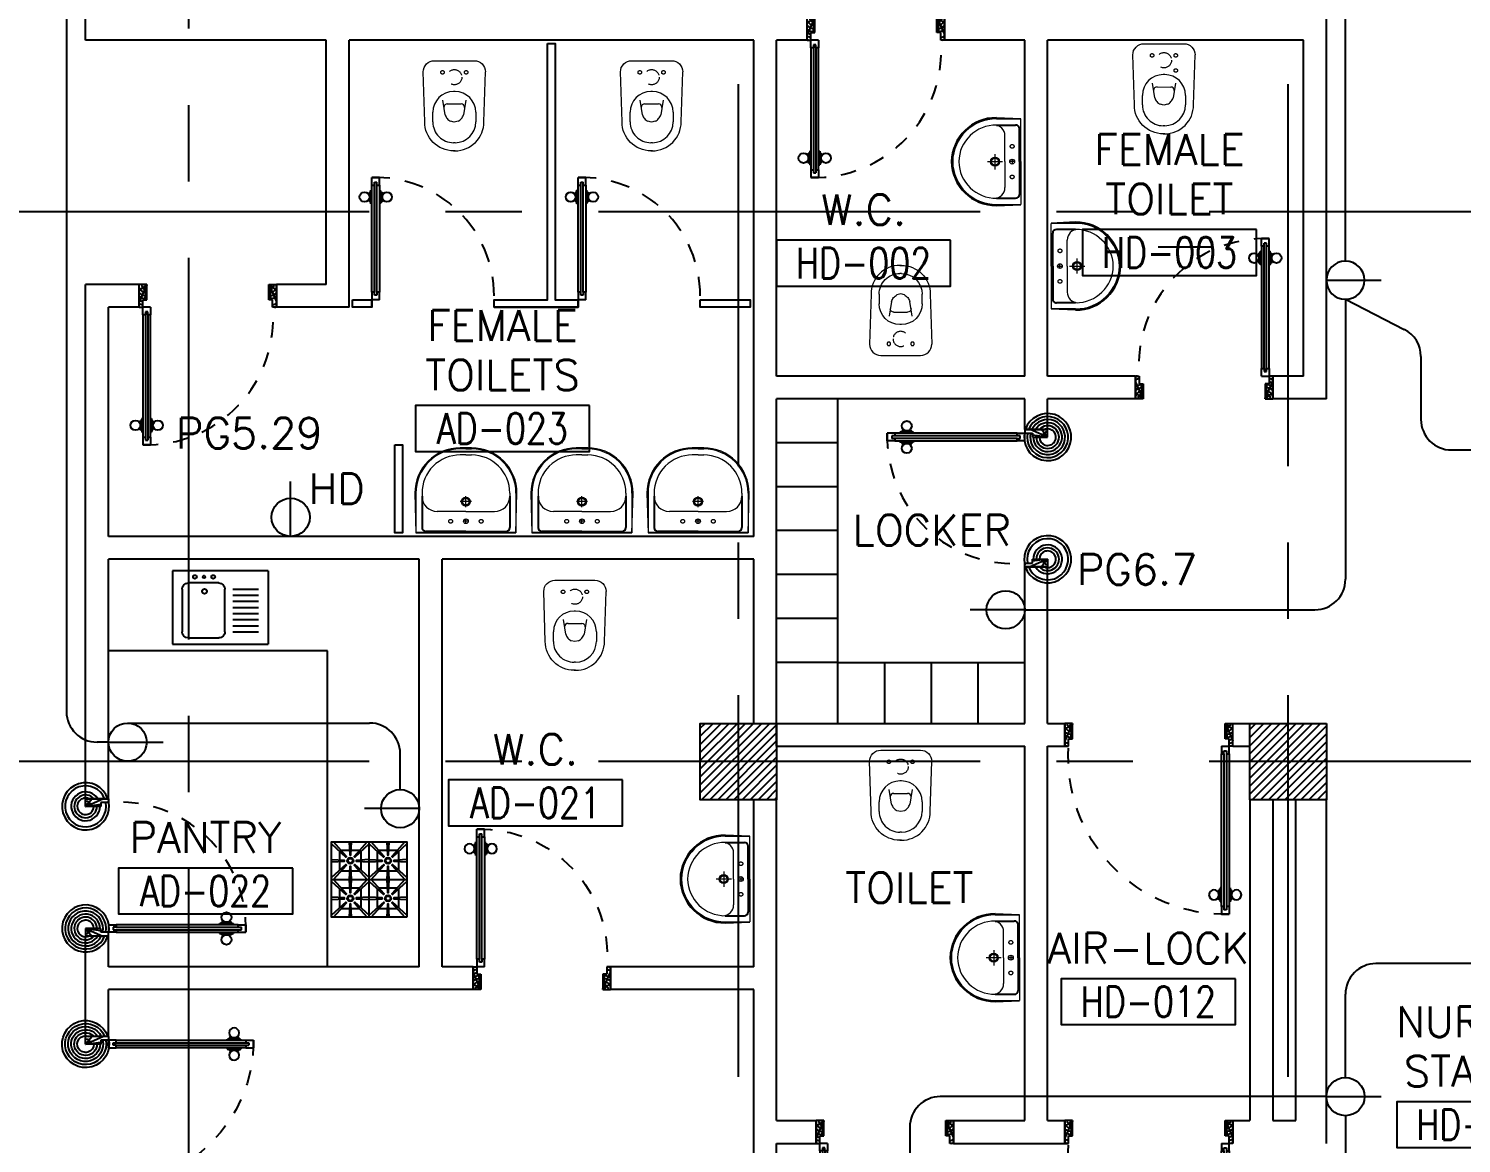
# Model space of a CAD drawing. Extents: x 0 to 93.3, y -13.5 to 76.8.
# Drawn here: x 58.37 to 67.75, y 10.1 to 17.4 of the extents above; entities that cross this region are included whole.
import ezdxf
from ezdxf.enums import TextEntityAlignment as Align

# ---------------------------------------------------------------- set-up
doc = ezdxf.new("R2010")
doc.units = 0
doc.header["$MEASUREMENT"] = 0
for name, pattern in [('CENTERX2', [4, 2.5, -0.5, 0.5, -0.5]), ('DASHED', [0.75, 0.5, -0.25]), ('HIDDEN', [0.375, 0.25, -0.125]), ('HIDDEN2', [0.1875, 0.125, -0.0625])]:
    doc.linetypes.add(name, pattern=pattern)
doc.layers.get('0').update_dxf_attribs({"color": 11, "linetype": 'CONTINUOUS'})
for name, color, linetype in [('A-FURN-W', 11, 'CONTINUOUS'), ('A-JEERI', 11, 'CONTINUOUS'), ('AXES', 11, 'CENTERX2'), ('COL', 11, 'CONTINUOUS'), ('DOOR', 11, 'CONTINUOUS'), ('DOOR-DIM', 11, 'CONTINUOUS'), ('E-CLINE', 4, 'CONTINUOUS'), ('E-PANELBX', 3, 'CONTINUOUS'), ('E-SOCKETS', 4, 'CONTINUOUS'), ('E-TRXT', 4, 'CONTINUOUS'), ('FIX', 11, 'CONTINUOUS'), ('HAT', 11, 'CONTINUOUS'), ('K-FUR', 11, 'CONTINUOUS'), ('Locker', 11, 'CONTINUOUS'), ('PART', 11, 'CONTINUOUS'), ('RM-BOX', 11, 'CONTINUOUS'), ('RM-NAME', 11, 'CONTINUOUS'), ('RM-NO', 11, 'CONTINUOUS'), ('TEXT', 11, 'CONTINUOUS'), ('WALL', 11, 'CONTINUOUS')]:
    doc.layers.add(name, color=color, linetype=linetype)
doc.styles.add('ROMANS', font='ROMANS.shx', dxfattribs={"width": 0.6})

# ---------------------------------------------------------------- blocks, each defined once
blk = doc.blocks.new('WC')
at = {"layer": 'FIX', "lineweight": 20}
for p, q in [((475, 140.8), (538, 140.8)), ((339, 4.8), (339, -4.8)), ((394.8, 75.7), (490.4, 60.1)), ((533.7, 24.2), (539.5, 0)), ((539.5, 0), (533.7, -24.2)), ((674, 4.8), (674, -4.8)), ((490.4, -60.1), (394.8, -75.7)), ((538, -140.8), (475, -140.8)), ((213.2, -203.8), (210, -203.8))]:
    blk.add_line(p, q, dxfattribs=at)
at = {"layer": 'FIX', "linetype": 'Continuous', "lineweight": 20}
blk.add_line((420.1, -47.3), (420.4, 44.6), dxfattribs=at)
at = {"layer": 'FIX', "lineweight": 20}
for points in [[(210, -203.8, -0.414214), (137, -130.8), (137, 0), (137, 130.8, -0.414214), (210, 203.8)], [(727, -4.8), (727, 4.8, 0.414214), (538, 193.8), (210, 203.8)], [(727, 4.8), (727, -4.8, -0.414214), (538, -193.8), (210, -203.8)]]:
    blk.add_lwpolyline(points, format="xyb", dxfattribs=at)
at = {"layer": 'FIX', "linetype": 'HIDDEN2', "lineweight": 20, "ltscale": 0.3}
blk.add_circle((245, 0), 49.8, dxfattribs=at)
at = {"layer": 'FIX', "linetype": 'HIDDEN', "lineweight": 20, "ltscale": 0.05}
for centre in [(213.2, 77.5), (213.2, -77.5)]:
    blk.add_circle(centre, 11.6, dxfattribs=at)
at = {"layer": 'FIX', "lineweight": 20}
for centre, radius, start, end in [((475, 4.8), 136, 90, 180), ((538, 4.8), 136, 360, 90), ((464.4, -17.6), 82, 51.07583, 71.50405), ((473, -6.9), 68.2, 27.15318, 51.07583), ((475, -4.8), 136, 180, 270), ((464.4, 17.6), 82, 288.49595, 308.92417), ((473, 6.9), 68.2, 308.92417, 332.84682), ((538, -4.8), 136, 270, 0)]:
    blk.add_arc(centre, radius, start, end, dxfattribs=at)
at = {"layer": 'FIX', "linetype": 'Continuous', "lineweight": 20}
for centre, start, end in [((442.7, 45.5), 88.38785, 182.33379), ((442.4, -45.6), 177.66621, 271.61215)]:
    blk.add_arc(centre, 22.3, start, end, dxfattribs=at)
blk = doc.blocks.new('DOOR90')
at = {"layer": 'DOOR', "color": 7, "linetype": 'ByBlock'}
for p, q in [((-150, 0), (0, 0)), ((-150, 0), (-150, -25)), ((0, -50), (-113.7, 0)), ((0, -50), (-40.1, 0)), ((0, -50), (0, 0)), ((-1000, -25), (-1050, -25)), ((-1050, -75), (-1050, -25)), ((-1050, -25), (-1050, -75)), ((-1000, -75), (-1050, -75)), ((-1000, -42), (-1020, -42)), ((-1020, -42), (-1020, -58)), ((-1000, -58), (-1020, -58)), ((-1000, -25), (-1000, -42)), ((-1000, -58), (-1000, -75)), ((-877.6, -17.8), (-967.6, -17.8)), ((-967.6, -25), (-967.6, -17.8)), ((-967.6, -75), (-967.6, -82.2)), ((-877.6, -82.2), (-967.6, -82.2)), ((-955, -8.8), (-890.2, -8.8)), ((-955, -17.8), (-955, -8.8)), ((-955, -17.8), (-890.2, -17.8)), ((-955, -82.2), (-890.2, -82.2)), ((-955, -82.2), (-955, -91.2)), ((-955, -91.2), (-890.2, -91.2)), ((-890.2, -17.8), (-890.2, -8.8)), ((-890.2, -82.2), (-890.2, -91.2)), ((-877.6, -25), (-877.6, -17.8)), ((-877.6, -75), (-877.6, -82.2)), ((-200, -25), (-150, -25)), ((-200, -42), (-200, -25)), ((-180, -42), (-200, -42)), ((-200, -58), (-180, -58)), ((-200, -75), (-200, -58)), ((-150, -75), (-200, -75)), ((-180, -58), (-180, -42)), ((-150, -25), (-100, -25)), ((-150, -75), (-150, -25)), ((-100, -25), (-100, -50)), ((0, -50), (-100, -36.6)), ((-100, -50), (0, -50)), ((-150, -875), (-100, -875)), ((-150, -900), (-150, -875)), ((-150, -900), (0, -900)), ((0, -900), (-150, -900)), ((0, -850), (-113.7, -900)), ((-100, -875), (-100, -850)), ((0, -850), (-100, -863.4)), ((-100, -850), (0, -850)), ((0, -850), (-40.1, -900)), ((0, -850), (0, -900))]:
    blk.add_line(p, q, dxfattribs=at)
at = {"layer": 'DOOR', "linetype": 'ByBlock'}
for p, q in [((-200, -25), (-1000, -25)), ((-200, -42), (-1000, -42)), ((-200, -58), (-1000, -58)), ((-1000, -75), (-200, -75))]:
    blk.add_line(p, q, dxfattribs=at)
at = {"layer": 'DOOR', "color": 7, "linetype": 'ByBlock'}
for centre in [(-922.6, 23.5), (-922.6, -123.5)]:
    blk.add_circle(centre, 32.4, dxfattribs=at)
for centre, radius, start, end in [((0, -50), 154.4, 161.10529, 166.28577), ((0, -50), 94.4, 148.01819, 180), ((0, -50), 134.4, 158.15985, 169.28002), ((0, -50), 114.4, 154.08384, 167.37743), ((0, -50), 74.4, 137.77643, 180), ((0, -50), 54.4, 113.20738, 180), ((0, -50), 34.4, 90, 180), ((0, -50), 14.4, 90, 180), ((0, -850), 154.4, 193.71423, 198.89471), ((0, -850), 134.4, 190.71998, 201.84015), ((0, -850), 94.4, 180, 211.98181), ((0, -850), 74.4, 180, 222.22357), ((0, -850), 54.4, 180, 246.79262), ((0, -850), 34.4, 180, 270), ((0, -850), 14.4, 180, 270)]:
    blk.add_arc(centre, radius, start, end, dxfattribs=at)
at = {"layer": 'DOOR', "linetype": 'HIDDEN', "ltscale": 0.5}
blk.add_arc((-222.2, -50), 828.2, 178.27012, 275.00304, dxfattribs=at)
blk = doc.blocks.new('RM1')
at = {"layer": 'RM-BOX'}
blk.add_lwpolyline([(569.9, -200), (-569.9, -200), (-569.9, -500), (569.9, -500)], close=True, dxfattribs=at)
at = {"layer": 'RM-NAME', "style": 'ROMANS'}
for tag, p in [('ROOMNAME1', (0, 323.8)), ('ROOMNAME2', (0, 0))]:
    blk.add_attdef(tag, text='', height=200, dxfattribs=at).set_placement(p, align=Align.MIDDLE)
at = {"layer": 'RM-NO', "style": 'ROMANS', "width": 0.8}
blk.add_attdef('ROOMNO', text='', height=200, dxfattribs=at).set_placement((0, -350), align=Align.MIDDLE)
blk = doc.blocks.new('*X53')
at = {"color": 0}
for p, q in [((235128.6, 17905.4), (235584.2, 18361)), ((235128.6, 17958.4), (235531.2, 18361)), ((235128.6, 18011.4), (235478.1, 18361)), ((235128.6, 18064.5), (235425.1, 18361)), ((235128.6, 18117.5), (235372.1, 18361)), ((235128.6, 18170.5), (235319, 18361)), ((235128.6, 18223.6), (235266, 18361)), ((235128.6, 18276.6), (235213, 18361)), ((235128.6, 18329.6), (235159.9, 18361)), ((235137.2, 17861), (235628.6, 18352.3)), ((235190.3, 17861), (235628.6, 18299.3)), ((235243.3, 17861), (235628.6, 18246.3)), ((235296.3, 17861), (235628.6, 18193.2)), ((235349.4, 17861), (235628.6, 18140.2)), ((235402.4, 17861), (235628.6, 18087.2)), ((235455.4, 17861), (235628.6, 18034.1)), ((235508.5, 17861), (235628.6, 17981.1)), ((235561.5, 17861), (235628.6, 17928.1)), ((235614.5, 17861), (235628.6, 17875))]:
    blk.add_line(p, q, dxfattribs=at)
blk = doc.blocks.new('*X63')
at = {"color": 0}
for p, q in [((238728.6, 17899.1), (239190.4, 18361)), ((238728.6, 17952.1), (239137.4, 18361)), ((238728.6, 18005.2), (239084.4, 18361)), ((238728.6, 18058.2), (239031.3, 18361)), ((238728.6, 18111.2), (238978.3, 18361)), ((238728.6, 18164.3), (238925.3, 18361)), ((238728.6, 18217.3), (238872.2, 18361)), ((238728.6, 18270.3), (238819.2, 18361)), ((238728.6, 18323.4), (238766.2, 18361)), ((238743.5, 17861), (239228.6, 18346.1)), ((238796.5, 17861), (239228.6, 18293)), ((238849.5, 17861), (239228.6, 18240)), ((238902.6, 17861), (239228.6, 18187)), ((238955.6, 17861), (239228.6, 18133.9)), ((239008.6, 17861), (239228.6, 18080.9)), ((239061.7, 17861), (239228.6, 18027.9)), ((239114.7, 17861), (239228.6, 17974.8)), ((239167.7, 17861), (239228.6, 17921.8)), ((239220.8, 17861), (239228.6, 17868.8))]:
    blk.add_line(p, q, dxfattribs=at)
blk = doc.blocks.new('COL50')
at = {"layer": 'COL'}
blk.add_lwpolyline([(-250, 250), (-250, -250), (250, -250), (250, 250)], close=True, dxfattribs=at)
blk = doc.blocks.new('LAV1')
at = {"layer": 'FIX', "linetype": 'ByBlock', "ltscale": 0.3}
for p, q in [((-287, 210), (-280, 50)), ((-240, 210), (-240, 85)), ((240, 210), (240, 85)), ((287, 210), (280, 50)), ((0, 60), (-215, 60)), ((0, 60), (215, 60))]:
    blk.add_line(p, q, dxfattribs=at)
at = {"layer": 'FIX', "linetype": 'Continuous', "lineweight": 20}
for p, q in [((-280, 210), (-280, 50)), ((280, 210), (280, 50)), ((0, 155), (-170, 155)), ((0, 155), (170, 155)), ((0, 50), (-280, 50)), ((0, 50), (-247.3, 50)), ((0, 50), (280, 50)), ((0, 50), (247.3, 50))]:
    blk.add_line(p, q, dxfattribs=at)
at = {"layer": 'FIX', "linetype": 'DASHED', "lineweight": 20, "ltscale": 0.05}
for p, q in [((49.5, 220), (-50.5, 220)), ((-0.5, 170), (-0.5, 270)), ((-0.5, 170), (-0.5, 270))]:
    blk.add_line(p, q, dxfattribs=at)
at = {"layer": 'FIX', "lineweight": 20}
for p, q in [((15.6, 107.5), (-15.5, 107.5)), ((0, 92), (0, 123))]:
    blk.add_line(p, q, dxfattribs=at)
for centre, radius in [((-0.5, 220), 29.5), ((-0.5, 220), 22.5), ((0, 107.5), 15.5)]:
    blk.add_circle(centre, radius, dxfattribs=at)
at = {"layer": 'FIX', "linetype": 'HIDDEN', "lineweight": 20, "ltscale": 0.05}
for centre in [(-100, 107.5), (100, 107.5)]:
    blk.add_circle(centre, 12.4, dxfattribs=at)
at = {"layer": 'FIX', "linetype": 'ByBlock', "ltscale": 0.3}
for centre, radius, start, end in [((5.1, 212), 292.1, 90.99638, 180.39035), ((-5.1, 212), 292.1, 359.60965, 89.00362), ((-215, 85), 25, 180, 270), ((215, 85), 25, 270, 0)]:
    blk.add_arc(centre, radius, start, end, dxfattribs=at)
at = {"layer": 'FIX', "linetype": 'Continuous', "lineweight": 20}
for centre, radius, start, end in [((5.1, 212), 285.1, 91.02017, 180.39998), ((-5.1, 212), 285.1, 359.60002, 88.97983), ((5.1, 212), 245.1, 91.18134, 180.46566), ((-5.1, 212), 245.1, 359.53434, 88.81866), ((-170, 225), 70, 180, 270), ((170, 225), 70, 270, 0)]:
    blk.add_arc(centre, radius, start, end, dxfattribs=at)
blk = doc.blocks.new('DOOR1000')
at = {"layer": 'DOOR', "color": 7, "linetype": 'ByBlock'}
for p, q in [((-150, 0), (0, 0)), ((-150, 0), (-150, -25)), ((0, -50), (-113.7, 0)), ((0, -50), (-40.1, 0)), ((0, -50), (0, 0)), ((-1100, -25), (-1100, -75)), ((-1100, -75), (-1100, -25)), ((-1050, -25), (-1100, -25)), ((-1050, -75), (-1100, -75)), ((-1070, -42), (-1070, -58)), ((-1050, -42), (-1070, -42)), ((-1050, -58), (-1070, -58)), ((-1050, -25), (-1050, -42)), ((-1050, -58), (-1050, -75)), ((-1017.6, -25), (-1017.6, -17.8)), ((-927.6, -17.8), (-1017.6, -17.8)), ((-1017.6, -75), (-1017.6, -82.2)), ((-927.6, -82.2), (-1017.6, -82.2)), ((-1005, -17.8), (-1005, -8.8)), ((-1005, -8.8), (-940.2, -8.8)), ((-1005, -17.8), (-940.2, -17.8)), ((-1005, -82.2), (-1005, -91.2)), ((-1005, -82.2), (-940.2, -82.2)), ((-1005, -91.2), (-940.2, -91.2)), ((-940.2, -17.8), (-940.2, -8.8)), ((-940.2, -82.2), (-940.2, -91.2)), ((-927.6, -25), (-927.6, -17.8)), ((-927.6, -75), (-927.6, -82.2)), ((-200, -25), (-150, -25)), ((-200, -42), (-200, -25)), ((-180, -42), (-200, -42)), ((-200, -58), (-180, -58)), ((-200, -75), (-200, -58)), ((-150, -75), (-200, -75)), ((-180, -58), (-180, -42)), ((-150, -25), (-100, -25)), ((-150, -75), (-150, -25)), ((-100, -25), (-100, -50)), ((0, -50), (-100, -36.6)), ((-100, -50), (0, -50)), ((-150, -975), (-100, -975)), ((-150, -1000), (-150, -975)), ((-150, -1000), (0, -1000)), ((0, -1000), (-150, -1000)), ((0, -950), (-113.7, -1000)), ((-100, -975), (-100, -950)), ((0, -950), (-100, -963.4)), ((-100, -950), (0, -950)), ((0, -950), (-40.1, -1000)), ((0, -950), (0, -1000))]:
    blk.add_line(p, q, dxfattribs=at)
at = {"layer": 'DOOR', "linetype": 'ByBlock'}
for p, q in [((-200, -25), (-1050, -25)), ((-200, -42), (-1050, -42)), ((-200, -58), (-1050, -58)), ((-1050, -75), (-200, -75))]:
    blk.add_line(p, q, dxfattribs=at)
at = {"layer": 'DOOR', "color": 7, "linetype": 'ByBlock'}
for centre in [(-972.6, 23.5), (-972.6, -123.5)]:
    blk.add_circle(centre, 32.4, dxfattribs=at)
for centre, radius, start, end in [((0, -50), 154.4, 161.10529, 166.28577), ((0, -50), 94.4, 148.01819, 180), ((0, -50), 134.4, 158.15985, 169.28002), ((0, -50), 114.4, 154.08384, 167.37743), ((0, -50), 74.4, 137.77643, 180), ((0, -50), 54.4, 113.20738, 180), ((0, -50), 34.4, 90, 180), ((0, -50), 14.4, 90, 180), ((0, -950), 154.4, 193.71423, 198.89471), ((0, -950), 134.4, 190.71998, 201.84015), ((0, -950), 94.4, 180, 211.98181), ((0, -950), 74.4, 180, 222.22357), ((0, -950), 54.4, 180, 246.79262), ((0, -950), 34.4, 180, 270), ((0, -950), 14.4, 180, 270)]:
    blk.add_arc(centre, radius, start, end, dxfattribs=at)
at = {"layer": 'DOOR', "linetype": 'HIDDEN', "ltscale": 0.5}
blk.add_arc((-150, -25), 950, 180, 270, dxfattribs=at)
blk = doc.blocks.new('LAV-003')
at = {"layer": 'FIX', "linetype": 'ByBlock'}
blk.add_line((-327.5, -25), (327.5, -25), dxfattribs=at)
at = {"layer": 'FIX', "linetype": 'Continuous', "lineweight": 20}
for p, q in [((-327.5, -285), (-327.5, -25)), ((327.5, -285), (327.5, -25)), ((0, -165), (-187.5, -165)), ((0, -165), (187.5, -165)), ((-287.5, -285), (-287.5, -265)), ((287.5, -285), (287.5, -265)), ((0, -535), (-37.5, -535)), ((0, -535), (37.5, -535)), ((0, -575), (-37.5, -575)), ((0, -575), (37.5, -575))]:
    blk.add_line(p, q, dxfattribs=at)
at = {"layer": 'FIX', "linetype": 'ByBlock', "ltscale": 0.3}
for p, q in [((-287.5, -265), (-287.5, -60)), ((0, -35), (-262.5, -35)), ((0, -35), (262.5, -35)), ((287.5, -265), (287.5, -60))]:
    blk.add_line(p, q, dxfattribs=at)
at = {"layer": 'FIX', "lineweight": 20}
for p, q in [((0, -85.4), (0, -116.5)), ((-15.6, -100.9), (15.5, -100.9))]:
    blk.add_line(p, q, dxfattribs=at)
at = {"layer": 'FIX', "linetype": 'DASHED', "lineweight": 20, "ltscale": 0.04}
for p, q in [((-35.7, -230.5), (36.6, -230.5)), ((0, -193.9), (0, -266.1))]:
    blk.add_line(p, q, dxfattribs=at)
at = {"layer": 'FIX', "linetype": 'Continuous', "lineweight": 20}
blk.add_lwpolyline([(294.8, -25), (0, -25), (-327.5, -25), (-334.5, -285, 0.414214), (-37.5, -582), (0, -582), (37.5, -582, 0.414214), (334.5, -285), (327.5, -25), (0, -25)], format="xyb", dxfattribs=at)
at = {"layer": 'FIX', "linetype": 'HIDDEN', "lineweight": 20, "ltscale": 0.05}
for centre in [(-100, -100.9), (100, -100.9)]:
    blk.add_circle(centre, 12.4, dxfattribs=at)
at = {"layer": 'FIX', "lineweight": 20}
for centre, radius in [((0, -100.9), 15.5), ((0.5, -230), 29.5), ((0.5, -230), 22.5)]:
    blk.add_circle(centre, radius, dxfattribs=at)
at = {"layer": 'FIX', "linetype": 'ByBlock', "ltscale": 0.3}
for centre, start, end in [((-262.5, -60), 90, 180), ((262.5, -60), 0, 90)]:
    blk.add_arc(centre, 25, start, end, dxfattribs=at)
at = {"layer": 'FIX', "linetype": 'Continuous', "lineweight": 20}
for centre, radius, start, end in [((-187.5, -265), 100, 90, 180), ((187.5, -265), 100, 0, 90), ((-37.5, -285), 290, 180, 270), ((-37.5, -285), 250, 180, 270), ((37.5, -285), 290, 270, 0), ((37.5, -285), 250, 270, 0)]:
    blk.add_arc(centre, radius, start, end, dxfattribs=at)
blk = doc.blocks.new('A$C2B543BD4')
at = {"layer": 'DOOR', "color": 0, "linetype": 'ByBlock'}
for p, q in [((150, 1155.9), (0, 1155.9)), ((150, 1155.9), (0, 1155.9)), ((0, 1155.9), (150, 1155.9)), ((0, 1105.9), (0, 1155.9)), ((150, 1130.9), (100, 1130.9)), ((100, 1130.9), (100, 1105.9)), ((150, 1155.9), (150, 1130.9)), ((100, 1105.9), (0, 1105.9)), ((100, 105.9), (0, 105.9)), ((0, 105.9), (0, 55.9)), ((100, 80.9), (100, 105.9)), ((150, 130.9), (150, 80.9)), ((150, 130.9), (200, 130.9)), ((180, 113.9), (180, 97.9)), ((200, 113.9), (180, 113.9)), ((180, 97.9), (200, 97.9)), ((200, 130.9), (200, 113.9)), ((200, 97.9), (200, 80.9)), ((1077.6, 138.1), (1167.6, 138.1)), ((1077.6, 130.9), (1077.6, 138.1)), ((1155, 147.1), (1090.2, 147.1)), ((1090.2, 138.1), (1090.2, 147.1)), ((1155, 138.1), (1090.2, 138.1)), ((1155, 138.1), (1155, 147.1)), ((1167.6, 130.9), (1167.6, 138.1)), ((1200, 130.9), (1250, 130.9)), ((1200, 113.9), (1200, 130.9)), ((1200, 113.9), (1220, 113.9)), ((1200, 97.9), (1220, 97.9)), ((1200, 80.9), (1200, 97.9)), ((1220, 97.9), (1220, 113.9)), ((1250, 130.9), (1250, 80.9)), ((1250, 130.9), (1250, 80.9)), ((1250, 80.9), (1250, 130.9)), ((150, 55.9), (0, 55.9)), ((150, 80.9), (100, 80.9)), ((150, 55.9), (150, 80.9)), ((200, 80.9), (150, 80.9)), ((1077.6, 80.9), (1077.6, 73.7)), ((1077.6, 73.7), (1167.6, 73.7)), ((1155, 73.7), (1090.2, 73.7)), ((1090.2, 73.7), (1090.2, 64.7)), ((1155, 64.7), (1090.2, 64.7)), ((1155, 73.7), (1155, 64.7)), ((1167.6, 80.9), (1167.6, 73.7)), ((1200, 80.9), (1250, 80.9))]:
    blk.add_line(p, q, dxfattribs=at)
at = {"layer": 'DOOR', "color": 9, "linetype": 'ByBlock'}
for p, q in [((0, 1105.9), (113.7, 1155.9)), ((0, 1105.9), (40.1, 1155.9)), ((0, 1105.9), (100, 1119.3)), ((0, 105.9), (40.1, 55.9)), ((0, 105.9), (113.7, 55.9)), ((0, 105.9), (100, 92.6))]:
    blk.add_line(p, q, dxfattribs=at)
at = {"layer": 'DOOR', "linetype": 'ByBlock'}
for p, q in [((1200, 130.9), (200, 130.9)), ((200, 113.9), (1200, 113.9)), ((200, 97.9), (1200, 97.9)), ((200, 80.9), (1200, 80.9))]:
    blk.add_line(p, q, dxfattribs=at)
at = {"layer": 'DOOR', "color": 0, "linetype": 'ByBlock'}
for centre in [(1122.6, 179.5), (1122.6, 32.4)]:
    blk.add_circle(centre, 32.4, dxfattribs=at)
at = {"layer": 'DOOR', "color": 9, "linetype": 'ByBlock'}
for centre, radius, start, end in [((0, 1105.9), 34.4, 0, 90), ((0, 1105.9), 54.4, 0, 66.79262), ((0, 1105.9), 74.4, 0, 42.22357), ((0, 1105.9), 94.4, 0, 31.98181), ((0, 1105.9), 134.4, 10.71998, 21.84015), ((0, 1105.9), 154.4, 13.71423, 18.89471), ((0, 1105.9), 14.4, 0, 90), ((0, 105.9), 14.4, 270, 0), ((0, 105.9), 34.4, 270, 0), ((0, 105.9), 54.4, 293.20738, 0), ((0, 105.9), 74.4, 317.77643, 0), ((0, 105.9), 94.4, 328.01819, 0), ((0, 105.9), 114.4, 334.08384, 347.37743), ((0, 105.9), 134.4, 338.15985, 349.28002), ((0, 105.9), 154.4, 341.10529, 346.28577)]:
    blk.add_arc(centre, radius, start, end, dxfattribs=at)
at = {"layer": 'DOOR', "linetype": 'HIDDEN', "ltscale": 0.5}
blk.add_arc((222.7, 105.9), 1027.6, 358.60591, 94.05853, dxfattribs=at)
blk = doc.blocks.new('A$C68711307')
at = {"layer": 'A-FURN-W'}
for p, q in [((0, 0), (0, 0.6266)), ((0, 0.6266), (0.48, 0.6266)), ((0.12, 0.5634), (0.4, 0.5634)), ((0.48, 0.6266), (0.48, 0)), ((0.08, 0.3234), (0.08, 0.5234)), ((0.44, 0.5234), (0.44, 0.3234)), ((0.4, 0.2834), (0.12, 0.2834)), ((0.12, 0.232), (0.12, 0.0643)), ((0.16, 0.232), (0.16, 0.0643)), ((0.2, 0.232), (0.2, 0.0643)), ((0.24, 0.232), (0.24, 0.0643)), ((0.28, 0.232), (0.28, 0.0643)), ((0.32, 0.232), (0.32, 0.0643)), ((0.36, 0.232), (0.36, 0.0643)), ((0.4, 0.232), (0.4, 0.0643)), ((0, 0), (0.48, 0))]:
    blk.add_line(p, q, dxfattribs=at)
for centre, start_param, end_param in [((0.12, 0.5234), 5.497787, 7.068583), ((0.4, 0.5234), 3.926991, 5.497787), ((0.12, 0.3234), 0.785398, 2.356194), ((0.4, 0.3234), 2.356194, 3.926991)]:
    blk.add_ellipse(centre, major_axis=(-0.0283, 0.0283), ratio=1, start_param=start_param, end_param=end_param, dxfattribs=at)
at = {"layer": 'A-FURN-W', "extrusion": (0, 0, -1)}
for centre, major_axis in [((0.04, 0.4799), (-0.00849, 0.00849)), ((0.04, 0.4199), (-0.00566, 0.00566)), ((0.1344, 0.4174), (-0.0113, 0.0113))]:
    blk.add_ellipse(centre, major_axis=major_axis, ratio=1, dxfattribs=at)
blk.add_ellipse((0.04, 0.3599), major_axis=(-0.00849, 0.00849), ratio=1, start_param=6.283185307178246, end_param=12.56637061435783, dxfattribs=at)
blk = doc.blocks.new('RANGE')
at = {"layer": 'K-FUR'}
for p, q in [((0.45, 0.904), (0.45, 0)), ((0, 0.452), (0.9, 0.452))]:
    blk.add_line(p, q, dxfattribs=at)
for points in [[(-0.001, 0.879), (0.172, 0.723, 0.025175), (0.18, 0.73), (0.023, 0.903)], [(0.211, 0.904), (0.22, 0.747, 0.025175), (0.23, 0.747), (0.238, 0.904)], [(0.426, 0.904), (0.27, 0.73, 0.025175), (0.278, 0.723), (0.45, 0.88)], [(0.449, 0.879), (0.622, 0.723, 0.025175), (0.63, 0.73), (0.473, 0.903)], [(0.661, 0.904), (0.67, 0.747, 0.025175), (0.68, 0.747), (0.688, 0.904)], [(0.876, 0.904), (0.72, 0.73, 0.025175), (0.728, 0.723), (0.9, 0.88)], [(0, 0.664), (0.156, 0.672, 0.025175), (0.156, 0.683), (0, 0.691)], [(0.45, 0.691), (0.294, 0.683, 0.025175), (0.294, 0.673), (0.45, 0.665)], [(0.45, 0.664), (0.606, 0.672, 0.025175), (0.606, 0.683), (0.45, 0.691)], [(0.9, 0.691), (0.744, 0.683, 0.025175), (0.744, 0.673), (0.9, 0.665)], [(0.024, 0.452), (0.18, 0.625, 0.025175), (0.172, 0.633), (0, 0.476)], [(0.239, 0.452), (0.23, 0.609, 0.025175), (0.22, 0.609), (0.212, 0.452)], [(0.451, 0.477), (0.278, 0.633, 0.025175), (0.27, 0.625), (0.427, 0.453)], [(0.474, 0.452), (0.63, 0.625, 0.025175), (0.622, 0.633), (0.45, 0.476)], [(0.689, 0.452), (0.68, 0.609, 0.025175), (0.67, 0.609), (0.662, 0.452)], [(0.901, 0.477), (0.728, 0.633, 0.025175), (0.72, 0.625), (0.877, 0.453)], [(-0.001, 0.427), (0.172, 0.271, 0.025175), (0.18, 0.278), (0.023, 0.451)], [(0.211, 0.452), (0.22, 0.295, 0.025175), (0.23, 0.295), (0.238, 0.452)], [(0.426, 0.452), (0.27, 0.279, 0.025175), (0.278, 0.271), (0.45, 0.428)], [(0.449, 0.427), (0.622, 0.271, 0.025175), (0.63, 0.278), (0.473, 0.451)], [(0.661, 0.452), (0.67, 0.295, 0.025175), (0.68, 0.295), (0.688, 0.452)], [(0.876, 0.452), (0.72, 0.279, 0.025175), (0.728, 0.271), (0.9, 0.428)], [(0, 0.212), (0.156, 0.221, 0.025175), (0.156, 0.231), (0, 0.239)], [(0.024, 0), (0.18, 0.173, 0.025175), (0.172, 0.181), (0, 0.024)], [(0.451, 0.025), (0.278, 0.181, 0.025175), (0.27, 0.173), (0.427, 0.001)], [(0.45, 0.239), (0.294, 0.231, 0.025175), (0.294, 0.221), (0.45, 0.213)], [(0.45, 0.212), (0.606, 0.221, 0.025175), (0.606, 0.231), (0.45, 0.239)], [(0.474, 0), (0.63, 0.173, 0.025175), (0.622, 0.181), (0.45, 0.024)], [(0.901, 0.025), (0.728, 0.181, 0.025175), (0.72, 0.173), (0.877, 0.001)], [(0.9, 0.239), (0.744, 0.231, 0.025175), (0.744, 0.221), (0.9, 0.213)], [(0.239, 0), (0.23, 0.157, 0.025175), (0.22, 0.157), (0.212, 0)], [(0.689, 0), (0.68, 0.157, 0.025175), (0.67, 0.157), (0.662, 0)]]:
    blk.add_lwpolyline(points, format="xyb", dxfattribs=at)
blk.add_lwpolyline([(0, 0), (0, 0.904), (0.9, 0.904), (0.9, 0)], close=True, dxfattribs=at)
for points in [[(0.1, 0.686), (0.1, 0.788)], [(0.113, 0.804), (0.217, 0.804)], [(0.233, 0.804), (0.336, 0.804)], [(0.35, 0.789), (0.35, 0.686)], [(0.55, 0.686), (0.55, 0.788)], [(0.563, 0.804), (0.667, 0.804)], [(0.683, 0.804), (0.786, 0.804)], [(0.8, 0.789), (0.8, 0.686)], [(0.1, 0.567), (0.1, 0.67)], [(0.217, 0.552), (0.114, 0.552)], [(0.337, 0.552), (0.233, 0.552)], [(0.35, 0.67), (0.35, 0.568)], [(0.55, 0.567), (0.55, 0.67)], [(0.667, 0.552), (0.564, 0.552)], [(0.787, 0.552), (0.683, 0.552)], [(0.8, 0.67), (0.8, 0.568)], [(0.113, 0.352), (0.217, 0.352)], [(0.233, 0.352), (0.336, 0.352)], [(0.563, 0.352), (0.667, 0.352)], [(0.683, 0.352), (0.786, 0.352)], [(0.1, 0.234), (0.1, 0.336)], [(0.1, 0.115), (0.1, 0.218)], [(0.35, 0.337), (0.35, 0.234)], [(0.35, 0.218), (0.35, 0.116)], [(0.55, 0.234), (0.55, 0.336)], [(0.55, 0.115), (0.55, 0.218)], [(0.8, 0.337), (0.8, 0.234)], [(0.8, 0.218), (0.8, 0.116)], [(0.217, 0.1), (0.114, 0.1)], [(0.337, 0.1), (0.233, 0.1)], [(0.667, 0.1), (0.564, 0.1)], [(0.787, 0.1), (0.683, 0.1)]]:
    blk.add_lwpolyline(points, dxfattribs=at)
for centre, radius in [((0.225, 0.678), 0.0373), ((0.225, 0.678), 0.0273), ((0.675, 0.678), 0.0373), ((0.675, 0.678), 0.0273), ((0.225, 0.226), 0.0373), ((0.225, 0.226), 0.0273), ((0.675, 0.226), 0.0373), ((0.675, 0.226), 0.0273)]:
    blk.add_circle(centre, radius, dxfattribs=at)
blk = doc.blocks.new('Rang')
at = {"layer": 'FIX', "xscale": -0.6637168141592866, "yscale": 0.6637168141592866, "zscale": 0.6637168141592921, "rotation": 90}
blk.add_blockref('RANGE', (0.6, 0.597), dxfattribs=at)
blk = doc.blocks.new('S110')
at = {"layer": 'E-SOCKETS'}
blk.add_line((0, 0), (358.3, 0), dxfattribs=at)
blk.add_circle((125, 0), 125, dxfattribs=at)

msp = doc.modelspace()

# ---------------------------------------------------------------- linework, layer by layer
at = {"layer": 'AXES'}
for p, q in [((63.0195, -1.4643), (63.0195, 76.0748)), ((66.6195, -1.4643), (66.6195, 76.0748)), ((59.4195, 5.4), (59.4195, 64.22)), ((92.6023, 16.2), (22.7795, 16.2)), ((92.6023, 12.6), (22.7795, 12.6))]:
    msp.add_line(p, q, dxfattribs=at)
at = {"layer": 'COL'}
msp.add_lwpolyline([(63.2695, 12.85), (63.2695, 12.35), (62.7695, 12.35), (62.7695, 12.85)], close=True, dxfattribs=at)
at = {"layer": 'DOOR', "linetype": 'ByBlock'}
for p, q in [((60.6195, 16.425), (60.6695, 16.425)), ((60.6695, 16.425), (60.6195, 16.425)), ((60.6195, 16.375), (60.6195, 16.425)), ((60.6695, 16.375), (60.6695, 16.425)), ((61.9695, 16.425), (62.0195, 16.425)), ((62.0195, 16.425), (61.9695, 16.425)), ((61.9695, 16.375), (61.9695, 16.425)), ((62.0195, 16.375), (62.0195, 16.425)), ((60.6123, 16.33), (60.6033, 16.33)), ((60.6033, 16.33), (60.6033, 16.2652)), ((60.6195, 16.3426), (60.6123, 16.3426)), ((60.6123, 16.2526), (60.6123, 16.3426)), ((60.6123, 16.33), (60.6123, 16.2652)), ((60.6195, 15.675), (60.6195, 16.375)), ((60.6195, 16.375), (60.6365, 16.375)), ((60.6365, 16.395), (60.6525, 16.395)), ((60.6365, 16.375), (60.6365, 16.395)), ((60.6365, 15.675), (60.6365, 16.375)), ((60.6525, 16.375), (60.6525, 16.395)), ((60.6525, 15.675), (60.6525, 16.375)), ((60.6525, 16.375), (60.6695, 16.375)), ((60.6695, 16.375), (60.6695, 15.675)), ((60.6695, 16.3426), (60.6767, 16.3426)), ((60.6767, 16.2526), (60.6767, 16.3426)), ((60.6767, 16.33), (60.6857, 16.33)), ((60.6767, 16.33), (60.6767, 16.2652)), ((60.6857, 16.33), (60.6857, 16.2652)), ((61.9623, 16.33), (61.9533, 16.33)), ((61.9533, 16.33), (61.9533, 16.2652)), ((61.9695, 16.3426), (61.9623, 16.3426)), ((61.9623, 16.2526), (61.9623, 16.3426)), ((61.9623, 16.33), (61.9623, 16.2652)), ((61.9695, 15.675), (61.9695, 16.375)), ((61.9695, 16.375), (61.9865, 16.375)), ((61.9865, 16.395), (62.0025, 16.395)), ((61.9865, 16.375), (61.9865, 16.395)), ((61.9865, 15.675), (61.9865, 16.375)), ((62.0025, 16.375), (62.0025, 16.395)), ((62.0025, 15.675), (62.0025, 16.375)), ((62.0025, 16.375), (62.0195, 16.375)), ((62.0195, 16.375), (62.0195, 15.675)), ((62.0195, 16.3426), (62.0267, 16.3426)), ((62.0267, 16.2526), (62.0267, 16.3426)), ((62.0267, 16.33), (62.0357, 16.33)), ((62.0267, 16.33), (62.0267, 16.2652)), ((62.0357, 16.33), (62.0357, 16.2652)), ((60.6123, 16.2652), (60.6033, 16.2652)), ((60.6195, 16.2526), (60.6123, 16.2526)), ((60.6695, 16.2526), (60.6767, 16.2526)), ((60.6767, 16.2652), (60.6857, 16.2652)), ((61.9623, 16.2652), (61.9533, 16.2652)), ((61.9695, 16.2526), (61.9623, 16.2526)), ((62.0195, 16.2526), (62.0267, 16.2526)), ((62.0267, 16.2652), (62.0357, 16.2652)), ((60.6195, 15.675), (60.6195, 15.625)), ((60.6365, 15.675), (60.6195, 15.675)), ((60.6365, 15.655), (60.6365, 15.675)), ((60.6525, 15.675), (60.6525, 15.655)), ((60.6695, 15.675), (60.6525, 15.675)), ((60.6695, 15.625), (60.6695, 15.675)), ((61.9695, 15.675), (61.9695, 15.625)), ((61.9865, 15.675), (61.9695, 15.675)), ((61.9865, 15.655), (61.9865, 15.675)), ((62.0025, 15.675), (62.0025, 15.655)), ((62.0195, 15.675), (62.0025, 15.675)), ((62.0195, 15.625), (62.0195, 15.675)), ((60.6695, 15.625), (60.6195, 15.625)), ((60.6525, 15.655), (60.6365, 15.655)), ((62.0195, 15.625), (61.9695, 15.625)), ((62.0025, 15.655), (61.9865, 15.655))]:
    msp.add_line(p, q, dxfattribs=at)
for centre in [(60.571, 16.2976), (60.7181, 16.2976), (61.921, 16.2976), (62.0681, 16.2976)]:
    msp.add_circle(centre, 0.0324, dxfattribs=at)
at = {"layer": 'DOOR', "linetype": 'HIDDEN', "ltscale": 0.5}
for centre in [(60.6445, 15.6504), (61.9945, 15.6504)]:
    msp.add_arc(centre, 0.775, 359.97019, 91.84857, dxfattribs=at)
at = {"layer": 'E-CLINE'}
for p, q in [((58.6195, 18.6523), (58.6195, 12.9276)), ((66.9945, 15.8778), (66.9945, 18.5414)), ((66.9945, 15.6278), (66.9945, 13.794)), ((66.9945, 15.6278), (67.3802, 15.4305)), ((67.489, 15.2525), (67.489, 14.8408)), ((67.689, 14.6408), (71.5345, 14.6408)), ((64.8945, 13.594), (66.7945, 13.594)), ((59.0195, 12.8526), (60.6045, 12.8526)), ((58.8945, 12.7276), (58.8195, 12.7276)), ((60.8045, 12.4168), (60.8045, 12.6526)), ((69.3257, 11.277), (67.1945, 11.277)), ((66.9945, 10.531), (66.9945, 11.077)), ((66.8695, 10.406), (64.3415, 10.406)), ((66.9945, 10.281), (66.9945, 9.225))]:
    msp.add_line(p, q, dxfattribs=at)
at = {"layer": 'E-CLINE', "color": 4}
msp.add_line((64.1415, 10.206), (64.1415, 8.6937), dxfattribs=at)
at = {"layer": 'E-CLINE'}
for centre, start, end in [((67.289, 15.2525), 0, 62.89989), ((67.689, 14.8408), 180, 270), ((66.7945, 13.794), 270, 0), ((58.8195, 12.9276), 180, 270), ((60.6045, 12.6526), 0, 90), ((67.1945, 11.077), 90, 180), ((64.3415, 10.206), 90, 180)]:
    msp.add_arc(centre, 0.2, start, end, dxfattribs=at)
at = {"layer": 'E-PANELBX'}
for p, q in [((60.3295, 13.325), (58.8945, 13.325)), ((60.3295, 11.257), (60.3295, 13.325))]:
    msp.add_line(p, q, dxfattribs=at)
at = {"layer": 'E-SOCKETS'}
for p, q in [((65.7684, 15.9701), (66.1267, 15.9701)), ((64.8945, 13.594), (64.5362, 13.594)), ((58.8945, 12.7276), (59.2529, 12.7276)), ((60.9295, 12.2918), (60.5712, 12.2918)), ((66.8695, 10.406), (67.2279, 10.406))]:
    msp.add_line(p, q, dxfattribs=at)
for centre in [(64.7695, 13.594), (59.0195, 12.7276), (60.8045, 12.2918), (66.9945, 10.406)]:
    msp.add_circle(centre, 0.125, dxfattribs=at)
at = {"layer": 'FIX', "color": 1, "linetype": 'HIDDEN', "lineweight": 20, "ltscale": 0.05}
msp.add_circle((65.8835, 17.1258), 0.0116, dxfattribs=at)
at = {"layer": 'Locker'}
for p, q in [((63.6695, 12.85), (63.6695, 14.975)), ((63.6695, 14.6875), (63.2695, 14.6875)), ((63.6695, 14.4), (63.2695, 14.4)), ((63.6695, 14.1125), (63.2695, 14.1125)), ((63.6695, 13.825), (63.2695, 13.825)), ((63.6695, 13.5375), (63.2695, 13.5375)), ((63.6695, 13.25), (63.2695, 13.25)), ((63.6695, 13.25), (64.8945, 13.25)), ((63.9758, 13.25), (63.9758, 12.85)), ((64.282, 13.25), (64.282, 12.85)), ((64.5883, 13.25), (64.5883, 12.85))]:
    msp.add_line(p, q, dxfattribs=at)
at = {"layer": 'PART'}
for p, q in [((60.6195, 15.575), (60.6195, 15.625)), ((61.4195, 15.625), (61.7695, 15.625)), ((61.4195, 15.575), (61.4195, 15.625)), ((61.4195, 15.575), (61.9695, 15.575)), ((61.8195, 15.625), (61.9695, 15.625)), ((61.9695, 15.575), (61.9695, 15.625)), ((62.7695, 15.575), (62.7695, 15.625))]:
    msp.add_line(p, q, dxfattribs=at)
for points in [[(61.7695, 17.302), (61.8195, 17.302), (61.8195, 15.625), (61.9695, 15.625), (61.9695, 15.575), (61.4195, 15.575), (61.4195, 15.625), (61.7695, 15.625)], [(60.4925, 15.625), (60.6195, 15.625), (60.6195, 15.575), (60.4925, 15.575)], [(62.7695, 15.625), (63.0965, 15.625), (63.0965, 15.575), (62.7695, 15.575)], [(60.7695, 14.675), (60.8195, 14.675), (60.8195, 14.098), (60.7695, 14.098)]]:
    msp.add_lwpolyline(points, close=True, dxfattribs=at)
at = {"layer": 'WALL'}
for p, q in [((58.7445, 17.325), (58.7445, 17.675)), ((66.8695, 14.975), (66.8695, 17.625)), ((63.4695, 17.325), (63.4695, 17.475)), ((64.3695, 17.325), (64.3695, 17.475)), ((60.3195, 17.325), (58.7445, 17.325)), ((60.3195, 15.725), (60.3195, 17.325)), ((63.1195, 17.325), (60.4695, 17.325)), ((60.4695, 15.575), (60.4695, 17.325)), ((63.1195, 14.075), (63.1195, 17.325)), ((63.4695, 17.325), (63.2695, 17.325)), ((63.2695, 15.125), (63.2695, 17.325)), ((64.8945, 17.325), (64.3695, 17.325)), ((64.8945, 15.125), (64.8945, 17.325)), ((65.0445, 15.125), (65.0445, 17.325)), ((66.7195, 17.325), (65.0445, 17.325)), ((66.7195, 15.125), (66.7195, 17.325)), ((58.7445, 12.357), (58.7445, 15.725)), ((59.0945, 15.725), (58.7445, 15.725)), ((59.0945, 15.575), (59.0945, 15.725)), ((59.9945, 15.575), (59.9945, 15.725)), ((60.3195, 15.725), (59.9945, 15.725)), ((58.8945, 14.075), (58.8945, 15.575)), ((59.0945, 15.575), (58.8945, 15.575)), ((60.4695, 15.575), (59.9945, 15.575)), ((64.8945, 15.125), (63.2695, 15.125)), ((65.6195, 15.125), (65.0445, 15.125)), ((65.6195, 14.975), (65.6195, 15.125)), ((66.5195, 14.975), (66.5195, 15.125)), ((66.7195, 15.125), (66.5195, 15.125)), ((63.2695, 12.7), (63.2695, 14.975)), ((64.8945, 14.975), (63.2695, 14.975)), ((64.8945, 14.775), (64.8945, 14.975)), ((65.0445, 14.775), (65.0445, 14.975)), ((65.6195, 14.975), (65.0445, 14.975)), ((66.8695, 14.975), (66.5195, 14.975)), ((65.0445, 14.775), (64.8945, 14.775)), ((63.1195, 14.075), (58.8945, 14.075)), ((58.8945, 12.357), (58.8945, 13.925)), ((60.9295, 13.925), (58.8945, 13.925)), ((60.9295, 11.257), (60.9295, 13.925)), ((61.0795, 11.257), (61.0795, 13.925)), ((63.1195, 13.925), (61.0795, 13.925)), ((63.1195, 12.85), (63.1195, 13.925)), ((65.0445, 13.875), (64.8945, 13.875)), ((64.8945, 12.85), (64.8945, 13.875)), ((65.0445, 12.85), (65.0445, 13.875)), ((63.2695, 12.85), (64.8945, 12.85)), ((65.0445, 12.85), (65.157, 12.85)), ((65.157, 12.7), (65.157, 12.85)), ((66.257, 12.85), (66.3695, 12.85)), ((66.257, 12.7), (66.257, 12.85)), ((63.2695, 12.7), (64.8945, 12.7)), ((64.8945, 10.25), (64.8945, 12.7)), ((65.0445, 10.25), (65.0445, 12.7)), ((65.0445, 12.7), (65.157, 12.7)), ((66.257, 12.7), (66.3695, 12.7)), ((58.8945, 12.357), (58.7445, 12.357)), ((63.1195, 11.257), (63.1195, 12.35)), ((63.2695, 10.25), (63.2695, 12.35)), ((66.3695, 12.35), (66.3695, 10.25)), ((66.5195, 12.35), (66.5195, 10.25)), ((66.6695, 10.25), (66.6695, 12.35)), ((66.8695, 10.1), (66.8695, 12.35)), ((58.7445, 10.8), (58.7445, 11.457)), ((58.8945, 11.457), (58.7445, 11.457)), ((58.8945, 11.257), (58.8945, 11.457)), ((60.9295, 11.257), (58.8945, 11.257)), ((61.282, 11.257), (61.0795, 11.257)), ((61.282, 11.107), (61.282, 11.257)), ((62.182, 11.107), (62.182, 11.257)), ((63.1195, 11.257), (62.182, 11.257)), ((61.282, 11.107), (58.8945, 11.107)), ((58.8945, 10.8), (58.8945, 11.107)), ((63.1195, 11.107), (62.182, 11.107)), ((63.1195, 5.65), (63.1195, 11.107)), ((58.8945, 10.8), (58.7445, 10.8)), ((63.2695, 10.25), (63.5279, 10.25)), ((63.5279, 10.25), (63.5279, 10.1)), ((64.4279, 10.25), (64.4279, 10.1)), ((64.4279, 10.25), (64.8945, 10.25)), ((64.8695, 10.25), (64.8945, 10.25)), ((65.0445, 10.25), (65.157, 10.25)), ((65.157, 10.25), (65.157, 10.1)), ((66.257, 10.25), (66.257, 10.1)), ((66.257, 10.25), (66.3695, 10.25)), ((66.5195, 10.25), (66.6695, 10.25)), ((63.2695, 5.65), (63.2695, 10.1)), ((63.2695, 10.1), (63.5279, 10.1)), ((64.4279, 10.1), (65.157, 10.1))]:
    msp.add_line(p, q, dxfattribs=at)

# ---------------------------------------------------------------- block references
at = {"layer": 'A-JEERI', "linetype": 'ByBlock', "yscale": 0.0009999999892897904, "zscale": 0.001}
for name, p, xscale, rotation in [('LAV-003', (61.235, 14.073), 0.001000000047497451, 180), ('LAV-003', (61.995, 14.073), 0.001000000047497451, 180), ('LAV-003', (62.755, 14.073), 0.001000000047497451, 180), ('WC', (61.9488, 13.925), 0.0009999999892897904, 270)]:
    msp.add_blockref(name, p, dxfattribs=dict(at, xscale=xscale, rotation=rotation))
at = {"layer": 'COL', "xscale": -0.001000000047497451, "yscale": 0.0009999999892897904, "zscale": 0.001}
msp.add_blockref('COL50', (66.6195, 12.6), dxfattribs=at)
at = {"layer": 'DOOR', "color": 0, "yscale": 0.0009999999892897904, "zscale": 0.001}
for name, p, xscale, rotation in [('DOOR90', (63.4695, 17.475), 0.0009999999892897904, 90), ('DOOR90', (66.5195, 14.975), 0.0009999999892897904, 270), ('DOOR90', (59.0945, 15.725), 0.0009999999892897904, 90), ('A$C2B543BD4', (66.313, 12.85), -0.0009999999892897904, 90), ('A$C2B543BD4', (66.313, 10.25), -0.0009999999892897904, 90)]:
    msp.add_blockref(name, p, dxfattribs=dict(at, xscale=xscale, rotation=rotation))
at = {"layer": 'DOOR', "color": 0, "xscale": 0.001000000047497451, "yscale": 0.0009999999892897904, "zscale": 0.001}
msp.add_blockref('DOOR90', (65.0445, 14.775), dxfattribs=at)
at = {"layer": 'DOOR', "xscale": 0.001000000047497451, "yscale": 0.0009999999892897904, "zscale": 0.001, "rotation": 180}
msp.add_blockref('DOOR90', (58.7445, 11.457), dxfattribs=at)
at = {"layer": 'DOOR', "xscale": -0.001000000047497451, "yscale": 0.0009999999892897904, "zscale": 0.001}
msp.add_blockref('DOOR1000', (58.7445, 10.8), dxfattribs=at)
at = {"layer": 'DOOR-DIM', "yscale": 0.0009999999892897904, "zscale": 0.001, "rotation": 90}
for p, xscale in [((61.282, 11.107), -0.0009999999892897904), ((63.5279, 10.25), 0.0009999999892897904)]:
    msp.add_blockref('DOOR90', p, dxfattribs=dict(at, xscale=xscale))
at = {"layer": 'E-SOCKETS', "yscale": 0.0009999999892897904, "zscale": 0.001}
for p, xscale, rotation in [((66.8695, 15.7528), -0.0009999999892897904, 180), ((60.0873, 14.075), 0.0009999999892897904, 90)]:
    msp.add_blockref('S110', p, dxfattribs=dict(at, xscale=xscale, rotation=rotation))
at = {"layer": 'FIX', "xscale": -1, "rotation": 89.99999999999999}
msp.add_blockref('A$C68711307', (59.9402, 13.8498), dxfattribs=at)
at = {"layer": 'FIX', "xscale": -0.8250000000116415, "yscale": 0.8249999999970896, "zscale": 0.8250000000000001, "rotation": 180}
msp.add_blockref('Rang', (60.3541, 12.0735), dxfattribs=at)
at = {"layer": 'HAT', "xscale": 0.001000000047497451, "yscale": 0.0009999999892897904, "zscale": 0.001}
for name in ['*X53', '*X63']:
    msp.add_blockref(name, (-172.359, -5.511), dxfattribs=at)
for p, values in [((65.7039, 11.3779), {'ROOMNO': 'HD-012', 'ROOMNAME2': 'AIR-LOCK'}), ((67.9012, 10.5724), {'ROOMNO': 'HD-011', 'ROOMNAME2': 'STATION', 'ROOMNAME1': "NURSES'"})]:
    msp.add_blockref('RM1', p, dxfattribs=at).add_auto_attribs(values)
at = {"layer": 'TEXT', "yscale": 0.0009999999892897904, "zscale": 0.001, "rotation": 270}
for p, xscale in [((65.806, 17.4382), 0.0009999999892897904), ((61.159, 17.327), 0.0009999999892897904), ((62.451, 17.327), 0.0009999999892897904), ((64.082, 15.123), -0.0009999999892897904), ((64.082, 12.8121), 0.0009999999892897904)]:
    msp.add_blockref('WC', p, dxfattribs=dict(at, xscale=xscale))
at = {"layer": 'WALL', "xscale": 0.0009999999892897904, "yscale": 0.0009999999892897904, "zscale": 0.001}
for p, rotation in [((64.9196, 16.529), 90), ((65.0175, 15.845), 270), ((63.1433, 11.831), 90), ((64.911, 11.316), 90)]:
    msp.add_blockref('LAV1', p, dxfattribs=dict(at, rotation=rotation))
at = {"layer": 'WALL', "xscale": 0.001000000047497451, "yscale": 0.0009999999892897904, "zscale": 0.001}
for p, values in [((65.8424, 16.2844), {'ROOMNO': 'HD-003', 'ROOMNAME2': 'TOILET', 'ROOMNAME1': 'FEMALE'}), ((63.8394, 16.2146), {'ROOMNO': 'HD-002', 'ROOMNAME2': 'W.C.'}), ((61.4739, 15.1318), {'ROOMNO': 'AD-023', 'ROOMNAME2': 'TOILETS', 'ROOMNAME1': 'FEMALE'}), ((61.6906, 12.6801), {'ROOMNO': 'AD-021', 'ROOMNAME2': 'W.C.'}), ((59.5307, 12.1026), {'ROOMNO': 'AD-022', 'ROOMNAME2': 'PANTRY'})]:
    msp.add_blockref('RM1', p, dxfattribs=at).add_auto_attribs(values)

# ---------------------------------------------------------------- texts
at = {"layer": 'E-SOCKETS', "style": 'ROMANS'}
msp.add_text('HD', height=0.2, dxfattribs=at).set_placement((60.2043, 14.2875))
at = {"layer": 'E-TRXT', "color": 4, "style": 'ROMANS'}
for s, p in [('PG5.29', (59.3364, 14.6511)), ('PG6.7', (65.2359, 13.7587))]:
    msp.add_text(s, height=0.2, dxfattribs=at).set_placement(p)
at = {"layer": 'RM-NAME', "style": 'ROMANS', "width": 1}
for tag, p in [('LOCKER', (64.2856, 14.1159)), ('TOILET', (64.1394, 11.7746))]:
    msp.add_attdef(tag, text='', height=0.2, dxfattribs=at).set_placement(p, align=Align.MIDDLE)

doc.saveas('drawing.dxf')
